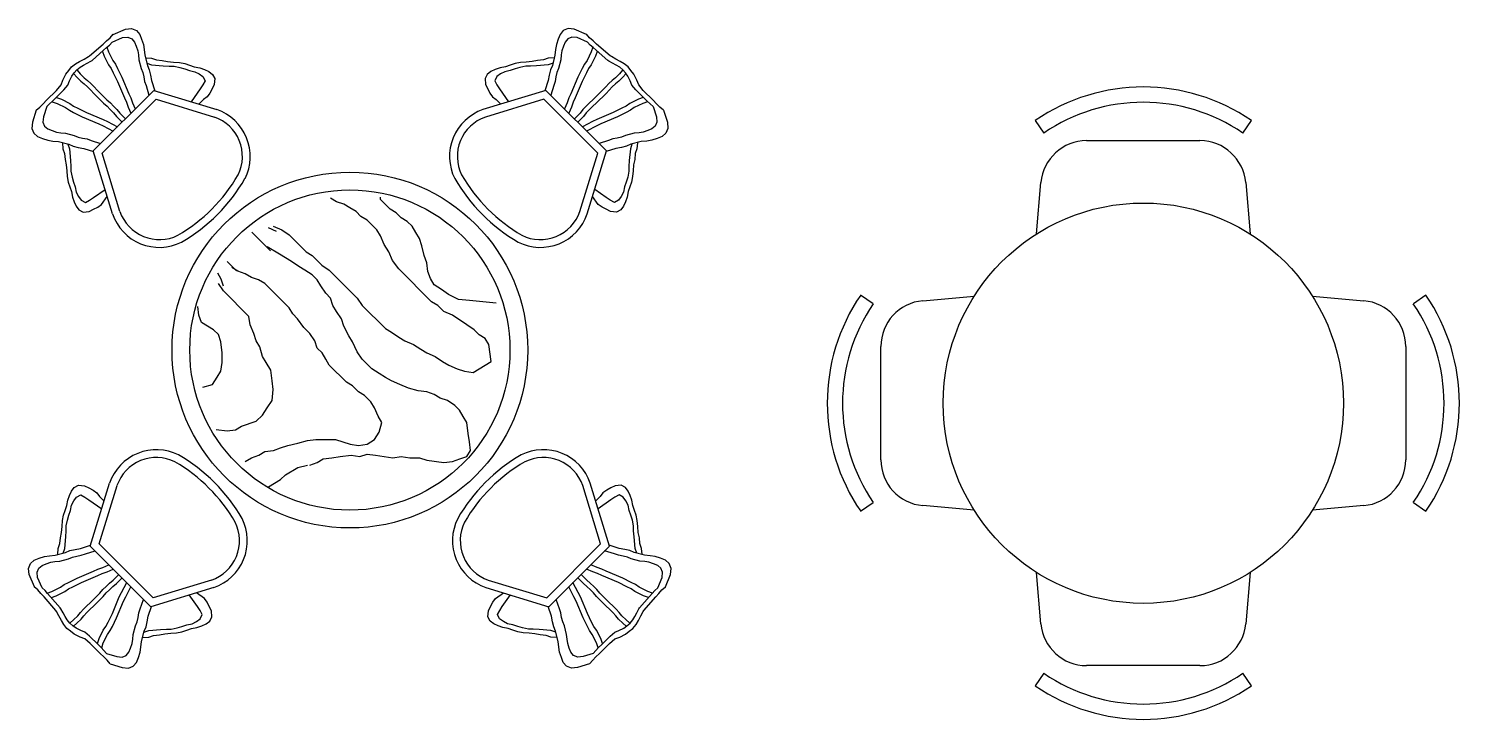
# Model space of a CAD drawing. Header units: millimetres. Extents: x 2478 to 18835, y -4183 to 1193.
# Drawn here: x 6092.7 to 6414.5, y 546.9 to 702.2 of the extents above; entities that cross this region are included whole.
import ezdxf

# ---------------------------------------------------------------- set-up
doc = ezdxf.new("R2010")
doc.units = ezdxf.units.MM

msp = doc.modelspace()

# ---------------------------------------------------------------- linework, layer by layer
at = {"color": 1}
for p, q in [((6111.75, 700.92), (6114.48, 702.1)), ((6114.48, 702.1), (6115.88, 702.21)), ((6115.88, 702.21), (6116.96, 701.78)), ((6116.96, 701.78), (6117.7, 700.92)), ((6212.97, 701.78), (6212.23, 700.92)), ((6214.04, 702.21), (6212.97, 701.78)), ((6215.44, 702.1), (6214.04, 702.21)), ((6218.18, 700.92), (6215.44, 702.1)), ((6106.42, 696.1), (6109.47, 698.75)), ((6109.47, 698.75), (6110.26, 699.45)), ((6110.23, 697.93), (6110.9, 698.52)), ((6110.26, 699.45), (6111.04, 700.15)), ((6110.9, 698.52), (6111.49, 699.19)), ((6111.04, 700.15), (6111.74, 700.93)), ((6111.49, 699.18), (6113.82, 700.18)), ((6113.82, 700.18), (6115.01, 700.27)), ((6115.01, 700.27), (6115.93, 699.91)), ((6115.93, 699.91), (6116.55, 699.18)), ((6116.55, 699.18), (6116.92, 698.24)), ((6117.7, 700.92), (6118.13, 699.81)), ((6118.13, 699.81), (6118.53, 698.62)), ((6118.53, 698.62), (6118.71, 697.51)), ((6211.4, 698.62), (6211.22, 697.51)), ((6211.8, 699.81), (6211.4, 698.62)), ((6212.23, 700.92), (6211.8, 699.81)), ((6213.38, 699.18), (6213.01, 698.24)), ((6214, 699.91), (6213.38, 699.18)), ((6214.92, 700.27), (6214, 699.91)), ((6216.11, 700.18), (6214.92, 700.27)), ((6218.43, 699.18), (6216.11, 700.18)), ((6218.88, 700.15), (6218.19, 700.93)), ((6219.03, 698.52), (6218.44, 699.19)), ((6219.67, 699.45), (6218.88, 700.15)), ((6219.7, 697.93), (6219.03, 698.52)), ((6220.45, 698.75), (6219.67, 699.45)), ((6223.51, 696.1), (6220.45, 698.75)), ((6104.18, 694.85), (6105.18, 695.38)), ((6105.18, 695.38), (6106.15, 695.92)), ((6106.15, 695.92), (6106.42, 696.1)), ((6106.74, 694.93), (6106.97, 695.08)), ((6106.97, 695.08), (6109.56, 697.33)), ((6109.34, 697.09), (6109.7, 696.01)), ((6109.56, 697.33), (6110.23, 697.93)), ((6109.7, 696.01), (6110.67, 694.08)), ((6110.31, 698.05), (6110.67, 696.97)), ((6110.67, 696.97), (6111.63, 695.04)), ((6116.92, 698.24), (6117.26, 697.22)), ((6117.26, 697.22), (6117.41, 696.28)), ((6117.41, 696.28), (6117.53, 695.18)), ((6117.53, 695.18), (6118.02, 693.23)), ((6118.71, 697.51), (6118.85, 696.22)), ((6118.85, 696.22), (6119.43, 693.92)), ((6119.03, 695.66), (6120.36, 695.54)), ((6120.36, 695.54), (6121.44, 695.18)), ((6121.44, 695.18), (6122.76, 695.06)), ((6208.49, 695.18), (6207.16, 695.06)), ((6209.57, 695.54), (6208.49, 695.18)), ((6210.89, 695.66), (6209.57, 695.54)), ((6211.08, 696.22), (6210.5, 693.92)), ((6211.22, 697.51), (6211.08, 696.22)), ((6212.4, 695.18), (6211.91, 693.23)), ((6212.52, 696.28), (6212.4, 695.18)), ((6212.67, 697.22), (6212.52, 696.28)), ((6213.01, 698.24), (6212.67, 697.22)), ((6219.26, 696.97), (6218.3, 695.04)), ((6219.62, 698.05), (6219.26, 696.97)), ((6220.23, 696.01), (6219.26, 694.08)), ((6220.37, 697.33), (6219.7, 697.93)), ((6220.59, 697.09), (6220.23, 696.01)), ((6222.96, 695.08), (6220.37, 697.33)), ((6223.19, 694.93), (6222.96, 695.08)), ((6223.78, 695.92), (6223.51, 696.1)), ((6224.75, 695.38), (6223.78, 695.92)), ((6225.75, 694.85), (6224.75, 695.38)), ((6100.44, 690.64), (6101.09, 691.94)), ((6101.09, 691.94), (6101.74, 692.8)), ((6101.74, 692.8), (6102.39, 693.61)), ((6102.39, 693.61), (6103.24, 694.31)), ((6102.44, 691.54), (6102.99, 692.27)), ((6102.9, 692.08), (6103.59, 691.33)), ((6102.99, 692.27), (6103.54, 692.96)), ((6103.24, 694.31), (6104.18, 694.85)), ((6103.54, 692.96), (6104.27, 693.56)), ((6103.65, 692.84), (6104.34, 692.08)), ((6104.27, 693.56), (6105.06, 694.02)), ((6104.34, 692.08), (6105.23, 691.13)), ((6105.06, 694.02), (6105.91, 694.47)), ((6105.91, 694.47), (6106.74, 694.93)), ((6110.67, 694.08), (6111.27, 693.24)), ((6111.27, 693.24), (6111.75, 692.28)), ((6111.63, 695.04), (6112.23, 694.2)), ((6111.75, 692.28), (6112.71, 690.35)), ((6112.23, 694.2), (6112.71, 693.24)), ((6112.71, 693.24), (6113.67, 691.31)), ((6118.02, 693.23), (6118.39, 692.37)), ((6118.39, 692.37), (6118.63, 691.39)), ((6119.27, 694.46), (6120.36, 694.1)), ((6119.43, 693.92), (6119.86, 692.91)), ((6119.86, 692.91), (6120.14, 691.76)), ((6120.36, 694.1), (6123, 693.86)), ((6122.76, 695.06), (6123.97, 694.82)), ((6123, 693.86), (6124.33, 693.74)), ((6123.97, 694.82), (6125.29, 694.7)), ((6124.33, 693.74), (6125.42, 693.78)), ((6125.29, 694.7), (6126.62, 694.58)), ((6125.42, 693.78), (6126.74, 693.5)), ((6126.62, 694.58), (6127.82, 694.34)), ((6126.74, 693.5), (6127.82, 693.14)), ((6127.82, 694.34), (6128.9, 693.98)), ((6127.82, 693.14), (6128.9, 692.77)), ((6128.9, 693.98), (6129.98, 693.62)), ((6128.9, 692.77), (6130.11, 692.53)), ((6129.98, 693.62), (6131.19, 693.38)), ((6130.11, 692.53), (6131.07, 692.05)), ((6131.07, 692.05), (6131.91, 691.45)), ((6131.19, 693.38), (6132.27, 693.02)), ((6132.27, 693.02), (6133.23, 692.54)), ((6133.23, 692.54), (6134.08, 691.93)), ((6134.08, 691.93), (6134.56, 690.97)), ((6195.85, 691.93), (6195.37, 690.97)), ((6196.69, 692.54), (6195.85, 691.93)), ((6197.66, 693.02), (6196.69, 692.54)), ((6198.74, 693.38), (6197.66, 693.02)), ((6198.86, 692.05), (6198.02, 691.45)), ((6199.94, 693.62), (6198.74, 693.38)), ((6199.82, 692.53), (6198.86, 692.05)), ((6201.03, 692.77), (6199.82, 692.53)), ((6201.03, 693.98), (6199.94, 693.62)), ((6202.11, 694.34), (6201.03, 693.98)), ((6202.11, 693.14), (6201.03, 692.77)), ((6203.31, 694.58), (6202.11, 694.34)), ((6203.19, 693.5), (6202.11, 693.14)), ((6204.51, 693.78), (6203.19, 693.5)), ((6204.64, 694.7), (6203.31, 694.58)), ((6205.6, 693.74), (6204.51, 693.78)), ((6205.96, 694.82), (6204.64, 694.7)), ((6206.92, 693.86), (6205.6, 693.74)), ((6207.16, 695.06), (6205.96, 694.82)), ((6209.57, 694.1), (6206.92, 693.86)), ((6210.65, 694.46), (6209.57, 694.1)), ((6210.07, 692.91), (6209.78, 691.76)), ((6210.5, 693.92), (6210.07, 692.91)), ((6211.54, 692.37), (6211.3, 691.39)), ((6211.91, 693.23), (6211.54, 692.37)), ((6217.22, 693.24), (6216.26, 691.31)), ((6217.7, 694.2), (6217.22, 693.24)), ((6218.18, 692.28), (6217.22, 690.35)), ((6218.3, 695.04), (6217.7, 694.2)), ((6218.66, 693.24), (6218.18, 692.28)), ((6219.26, 694.08), (6218.66, 693.24)), ((6224.01, 694.47), (6223.19, 694.93)), ((6224.87, 694.02), (6224.01, 694.47)), ((6225.59, 692.08), (6224.7, 691.13)), ((6225.66, 693.56), (6224.87, 694.02)), ((6226.28, 692.84), (6225.59, 692.08)), ((6226.39, 692.96), (6225.66, 693.56)), ((6226.68, 694.31), (6225.75, 694.85)), ((6227.03, 692.08), (6226.34, 691.33)), ((6226.94, 692.27), (6226.39, 692.96)), ((6227.54, 693.61), (6226.68, 694.31)), ((6227.49, 691.54), (6226.94, 692.27)), ((6228.19, 692.8), (6227.54, 693.61)), ((6228.84, 691.94), (6228.19, 692.8)), ((6229.48, 690.64), (6228.84, 691.94)), ((6098.97, 688.33), (6100.01, 689.57)), ((6100.01, 689.57), (6100.44, 690.64)), ((6100.63, 688.48), (6101.52, 689.53)), ((6101.52, 689.53), (6101.89, 690.44)), ((6101.89, 690.44), (6102.44, 691.54)), ((6103.59, 691.33), (6104.47, 690.38)), ((6104.47, 690.38), (6105.19, 689.79)), ((6105.19, 689.79), (6105.95, 689.1)), ((6105.23, 691.13), (6105.95, 690.54)), ((6105.95, 690.54), (6106.7, 689.85)), ((6105.95, 689.1), (6106.67, 688.37)), ((6106.7, 689.85), (6107.43, 689.13)), ((6107.43, 689.13), (6108.12, 688.37)), ((6112.71, 690.35), (6114.27, 686.62)), ((6113.67, 691.31), (6115.24, 687.58)), ((6118.63, 691.39), (6118.81, 690.35)), ((6118.81, 690.35), (6119.12, 689.44)), ((6119.12, 689.44), (6119.78, 687.24)), ((6120.14, 691.76), (6120.36, 690.54)), ((6120.36, 690.54), (6121.12, 688.26)), ((6131.31, 688.68), (6129.25, 685.77)), ((6131.9, 689.54), (6131.31, 688.68)), ((6132.39, 690.49), (6131.9, 689.54)), ((6131.91, 691.45), (6132.39, 690.49)), ((6133.96, 688.68), (6133.47, 687.72)), ((6134.44, 689.65), (6133.96, 688.68)), ((6134.56, 690.97), (6134.44, 689.65)), ((6195.37, 690.97), (6195.49, 689.65)), ((6195.49, 689.65), (6195.97, 688.68)), ((6195.97, 688.68), (6196.45, 687.72)), ((6198.02, 691.45), (6197.54, 690.49)), ((6197.54, 690.49), (6198.03, 689.54)), ((6198.03, 689.54), (6198.62, 688.68)), ((6198.62, 688.68), (6200.67, 685.77)), ((6209.57, 690.54), (6208.81, 688.26)), ((6209.78, 691.76), (6209.57, 690.54)), ((6210.81, 689.44), (6210.15, 687.24)), ((6211.11, 690.35), (6210.81, 689.44)), ((6211.3, 691.39), (6211.11, 690.35)), ((6216.26, 691.31), (6214.69, 687.58)), ((6217.22, 690.35), (6215.65, 686.62)), ((6222.5, 689.13), (6221.81, 688.37)), ((6223.22, 689.85), (6222.5, 689.13)), ((6223.98, 690.54), (6223.22, 689.85)), ((6223.98, 689.1), (6223.26, 688.37)), ((6224.7, 691.13), (6223.98, 690.54)), ((6224.73, 689.79), (6223.98, 689.1)), ((6225.46, 690.38), (6224.73, 689.79)), ((6226.34, 691.33), (6225.46, 690.38)), ((6228.04, 690.44), (6227.49, 691.54)), ((6228.41, 689.53), (6228.04, 690.44)), ((6229.3, 688.48), (6228.41, 689.53)), ((6229.92, 689.57), (6229.48, 690.64)), ((6230.96, 688.33), (6229.92, 689.57)), ((6096, 685.28), (6096.74, 686.11)), ((6096.74, 686.11), (6098.97, 688.33)), ((6097.44, 685.29), (6098.11, 685.88)), ((6098.03, 685.77), (6099.11, 685.41)), ((6098.11, 685.88), (6098.74, 686.59)), ((6098.74, 686.59), (6100.63, 688.48)), ((6098.99, 686.74), (6100.07, 686.38)), ((6100.07, 686.38), (6102, 685.41)), ((6106.67, 688.37), (6107.36, 687.62)), ((6107.24, 674.71), (6120.87, 688.33)), ((6107.36, 687.62), (6109.56, 685.42)), ((6108.12, 688.37), (6110.31, 686.18)), ((6109.23, 674.22), (6121.36, 686.35)), ((6110.31, 686.18), (6111.1, 685.52)), ((6111.1, 685.52), (6111.82, 684.8)), ((6114.27, 686.62), (6114.75, 685.66)), ((6114.75, 685.66), (6115.12, 684.57)), ((6115.24, 687.58), (6115.72, 686.62)), ((6115.72, 686.62), (6116.08, 685.54)), ((6116.08, 685.54), (6116.68, 684.14)), ((6120.87, 688.33), (6135.04, 683.99)), ((6121.36, 686.35), (6134.5, 682.33)), ((6132.03, 686.28), (6130.99, 685.23)), ((6132.87, 686.88), (6132.03, 686.28)), ((6133.47, 687.72), (6132.87, 686.88)), ((6209.06, 688.33), (6194.89, 683.99)), ((6208.56, 686.35), (6195.43, 682.33)), ((6196.45, 687.72), (6197.06, 686.88)), ((6197.06, 686.88), (6197.9, 686.28)), ((6197.9, 686.28), (6198.94, 685.23)), ((6220.7, 674.22), (6208.56, 686.35)), ((6222.68, 674.71), (6209.06, 688.33)), ((6213.85, 685.54), (6213.25, 684.14)), ((6214.21, 686.62), (6213.85, 685.54)), ((6214.69, 687.58), (6214.21, 686.62)), ((6215.17, 685.66), (6214.81, 684.57)), ((6215.65, 686.62), (6215.17, 685.66)), ((6218.83, 685.52), (6218.1, 684.8)), ((6219.61, 686.18), (6218.83, 685.52)), ((6221.81, 688.37), (6219.61, 686.18)), ((6222.57, 687.62), (6220.37, 685.42)), ((6223.26, 688.37), (6222.57, 687.62)), ((6229.86, 686.38), (6227.93, 685.41)), ((6231.19, 686.59), (6229.3, 688.48)), ((6230.94, 686.74), (6229.86, 686.38)), ((6231.9, 685.77), (6230.82, 685.41)), ((6233.19, 686.11), (6230.96, 688.33)), ((6231.82, 685.88), (6231.19, 686.59)), ((6232.49, 685.29), (6231.82, 685.88)), ((6233.93, 685.28), (6233.19, 686.11)), ((6094.43, 683.88), (6093.55, 681.17)), ((6094.43, 683.88), (6095.22, 684.58)), ((6095.22, 684.58), (6096, 685.28)), ((6096.03, 682.39), (6095.94, 681.2)), ((6096.78, 684.7), (6096.03, 682.39)), ((6096.78, 684.7), (6097.44, 685.29)), ((6099.11, 685.41), (6101.03, 684.45)), ((6101.03, 684.45), (6101.88, 683.85)), ((6101.88, 683.85), (6102.84, 683.37)), ((6102, 685.41), (6102.84, 684.81)), ((6102.84, 684.81), (6103.8, 684.33)), ((6102.84, 683.37), (6104.77, 682.41)), ((6103.8, 684.33), (6105.73, 683.37)), ((6104.77, 682.41), (6108.5, 680.84)), ((6105.73, 683.37), (6109.46, 681.81)), ((6109.56, 685.42), (6110.35, 684.76)), ((6110.35, 684.76), (6111.07, 684.04)), ((6111.07, 684.04), (6111.79, 683.25)), ((6111.79, 683.25), (6112.45, 682.47)), ((6111.82, 684.8), (6112.55, 684.01)), ((6112.45, 682.47), (6113.73, 681.19)), ((6112.55, 684.01), (6113.2, 683.22)), ((6113.2, 683.22), (6114.48, 681.94)), ((6115.12, 684.57), (6115.71, 683.18)), ((6214.81, 684.57), (6214.21, 683.18)), ((6216.73, 683.22), (6215.45, 681.94)), ((6217.48, 682.47), (6216.2, 681.19)), ((6217.38, 684.01), (6216.73, 683.22)), ((6218.1, 684.8), (6217.38, 684.01)), ((6218.14, 683.25), (6217.48, 682.47)), ((6218.86, 684.04), (6218.14, 683.25)), ((6219.58, 684.76), (6218.86, 684.04)), ((6220.37, 685.42), (6219.58, 684.76)), ((6224.2, 683.37), (6220.47, 681.81)), ((6225.16, 682.41), (6221.43, 680.84)), ((6226.13, 684.33), (6224.2, 683.37)), ((6227.09, 683.37), (6225.16, 682.41)), ((6227.09, 684.81), (6226.13, 684.33)), ((6227.93, 685.41), (6227.09, 684.81)), ((6228.05, 683.85), (6227.09, 683.37)), ((6228.89, 684.45), (6228.05, 683.85)), ((6230.82, 685.41), (6228.89, 684.45)), ((6233.15, 684.7), (6232.49, 685.29)), ((6233.15, 684.7), (6233.9, 682.39)), ((6233.9, 682.39), (6233.99, 681.2)), ((6234.71, 684.58), (6233.93, 685.28)), ((6235.5, 683.88), (6234.71, 684.58)), ((6235.5, 683.88), (6236.38, 681.17)), ((6093.55, 681.17), (6093.44, 679.77)), ((6093.44, 679.77), (6093.87, 678.69)), ((6095.94, 681.2), (6096.3, 680.28)), ((6096.3, 680.28), (6097.03, 679.66)), ((6097.03, 679.66), (6097.97, 679.29)), ((6097.97, 679.29), (6098.99, 678.95)), ((6108.5, 680.84), (6109.46, 680.36)), ((6109.46, 681.81), (6110.42, 681.32)), ((6109.46, 680.36), (6111.72, 679.19)), ((6110.42, 681.32), (6112.67, 680.13)), ((6219.51, 681.32), (6217.26, 680.13)), ((6220.47, 680.36), (6218.21, 679.19)), ((6220.47, 681.81), (6219.51, 681.32)), ((6221.43, 680.84), (6220.47, 680.36)), ((6231.95, 679.29), (6230.94, 678.95)), ((6232.9, 679.66), (6231.95, 679.29)), ((6233.63, 680.28), (6232.9, 679.66)), ((6233.99, 681.2), (6233.63, 680.28)), ((6236.48, 679.77), (6236.05, 678.69)), ((6236.38, 681.17), (6236.48, 679.77)), ((6319.12, 681.57), (6321.06, 678.74)), ((6365.77, 678.74), (6367.72, 681.57)), ((6093.87, 678.69), (6094.73, 677.95)), ((6094.73, 677.95), (6095.84, 677.52)), ((6095.84, 677.52), (6097.03, 677.12)), ((6097.03, 677.12), (6098.14, 676.94)), ((6098.14, 676.94), (6099.43, 676.8)), ((6098.99, 678.95), (6099.93, 678.8)), ((6099.43, 676.8), (6101.74, 676.23)), ((6099.93, 678.8), (6101.03, 678.68)), ((6100.31, 676.51), (6100.43, 675.18)), ((6101.03, 678.68), (6102.98, 678.19)), ((6101.51, 676.27), (6101.88, 675.18)), ((6101.74, 676.23), (6102.74, 675.8)), ((6102.74, 675.8), (6103.89, 675.51)), ((6102.98, 678.19), (6103.84, 677.82)), ((6103.84, 677.82), (6104.82, 677.58)), ((6104.82, 677.58), (6105.86, 677.4)), ((6105.86, 677.4), (6106.77, 677.09)), ((6106.77, 677.09), (6108.9, 676.36)), ((6223.16, 677.09), (6221.03, 676.36)), ((6224.07, 677.4), (6223.16, 677.09)), ((6225.11, 677.58), (6224.07, 677.4)), ((6226.09, 677.82), (6225.11, 677.58)), ((6227.19, 675.8), (6226.04, 675.51)), ((6226.94, 678.19), (6226.09, 677.82)), ((6228.9, 678.68), (6226.94, 678.19)), ((6228.19, 676.23), (6227.19, 675.8)), ((6228.41, 676.27), (6228.05, 675.18)), ((6230.49, 676.8), (6228.19, 676.23)), ((6230, 678.8), (6228.9, 678.68)), ((6229.62, 676.51), (6229.5, 675.18)), ((6230.94, 678.95), (6230, 678.8)), ((6231.79, 676.94), (6230.49, 676.8)), ((6232.9, 677.12), (6231.79, 676.94)), ((6234.09, 677.52), (6232.9, 677.12)), ((6235.2, 677.95), (6234.09, 677.52)), ((6236.05, 678.69), (6235.2, 677.95)), ((6330.67, 677.02), (6356.16, 677.02)), ((6100.43, 675.18), (6100.79, 674.1)), ((6100.79, 674.1), (6100.91, 672.78)), ((6100.91, 672.78), (6101.15, 671.57)), ((6101.88, 675.18), (6102.12, 672.54)), ((6103.89, 675.51), (6105.11, 675.29)), ((6105.11, 675.29), (6107.29, 674.57)), ((6111.59, 660.54), (6107.24, 674.71)), ((6113.25, 661.08), (6109.23, 674.22)), ((6216.68, 661.08), (6220.7, 674.22)), ((6218.34, 660.54), (6222.68, 674.71)), ((6224.81, 675.29), (6222.64, 674.57)), ((6226.04, 675.51), (6224.81, 675.29)), ((6228.05, 675.18), (6227.81, 672.54)), ((6229.02, 672.78), (6228.78, 671.57)), ((6229.14, 674.1), (6229.02, 672.78)), ((6229.5, 675.18), (6229.14, 674.1)), ((6101.15, 671.57), (6101.27, 670.25)), ((6101.27, 670.25), (6101.39, 668.93)), ((6102.12, 672.54), (6102.24, 671.21)), ((6102.24, 671.21), (6102.19, 670.13)), ((6102.19, 670.13), (6102.48, 668.81)), ((6227.74, 670.13), (6227.45, 668.81)), ((6227.81, 672.54), (6227.69, 671.21)), ((6227.69, 671.21), (6227.74, 670.13)), ((6228.66, 670.25), (6228.54, 668.93)), ((6228.78, 671.57), (6228.66, 670.25)), ((6101.39, 668.93), (6101.63, 667.72)), ((6101.63, 667.72), (6101.99, 666.64)), ((6101.99, 666.64), (6102.35, 665.56)), ((6102.48, 668.81), (6102.84, 667.72)), ((6102.84, 667.72), (6103.2, 666.64)), ((6103.2, 666.64), (6103.44, 665.44)), ((6226.73, 666.64), (6226.49, 665.44)), ((6227.09, 667.72), (6226.73, 666.64)), ((6227.45, 668.81), (6227.09, 667.72)), ((6227.94, 666.64), (6227.57, 665.56)), ((6228.3, 667.72), (6227.94, 666.64)), ((6228.54, 668.93), (6228.3, 667.72)), ((6319.38, 656.05), (6320.39, 667.59)), ((6366.44, 667.59), (6367.45, 656.05)), ((6102.35, 665.56), (6102.59, 664.35)), ((6102.59, 664.35), (6102.96, 663.27)), ((6102.96, 663.27), (6103.44, 662.31)), ((6103.44, 665.44), (6103.92, 664.47)), ((6103.92, 664.47), (6104.52, 663.63)), ((6104.52, 663.63), (6105.48, 663.15)), ((6105.48, 663.15), (6106.43, 663.65)), ((6106.43, 663.65), (6107.29, 664.23)), ((6107.29, 664.23), (6109.89, 666.07)), ((6109.09, 662.67), (6110.38, 664.47)), ((6161.98, 663.26), (6160.61, 664.08)), ((6163.62, 662.71), (6161.98, 663.26)), ((6171.84, 663.81), (6171.84, 664.35)), ((6174.03, 661.61), (6171.84, 663.81)), ((6220.84, 662.67), (6219.55, 664.47)), ((6222.64, 664.23), (6220.04, 666.07)), ((6223.5, 663.65), (6222.64, 664.23)), ((6224.45, 663.15), (6223.5, 663.65)), ((6225.41, 663.63), (6224.45, 663.15)), ((6226.01, 664.47), (6225.41, 663.63)), ((6226.49, 665.44), (6226.01, 664.47)), ((6226.97, 663.27), (6226.49, 662.31)), ((6227.33, 664.35), (6226.97, 663.27)), ((6227.57, 665.56), (6227.33, 664.35)), ((6103.44, 662.31), (6104.04, 661.47)), ((6104.04, 661.47), (6105, 660.98)), ((6105, 660.98), (6106.32, 661.1)), ((6106.32, 661.1), (6107.29, 661.59)), ((6107.29, 661.59), (6108.25, 662.07)), ((6108.25, 662.07), (6109.09, 662.67)), ((6164.99, 661.89), (6163.62, 662.71)), ((6166.36, 661.07), (6164.99, 661.89)), ((6167.46, 659.97), (6166.36, 661.07)), ((6168.83, 659.15), (6167.46, 659.97)), ((6175.4, 660.79), (6174.03, 661.61)), ((6176.5, 659.7), (6175.4, 660.79)), ((6177.86, 658.87), (6176.5, 659.7)), ((6221.68, 662.07), (6220.84, 662.67)), ((6222.64, 661.59), (6221.68, 662.07)), ((6223.6, 661.1), (6222.64, 661.59)), ((6224.93, 660.98), (6223.6, 661.1)), ((6225.89, 661.47), (6224.93, 660.98)), ((6226.49, 662.31), (6225.89, 661.47)), ((6146.57, 657.48), (6148.41, 656.69)), ((6147.73, 657.79), (6149.65, 656.96)), ((6149.65, 656.96), (6151.3, 655.87)), ((6171.02, 656.96), (6168.83, 659.15)), ((6171.84, 655.59), (6171.02, 656.96)), ((6178.96, 657.78), (6177.86, 658.87)), ((6179.78, 656.41), (6178.96, 657.78)), ((6147.1, 652.22), (6142.88, 656.43)), ((6151.3, 655.87), (6155.13, 652.03)), ((6172.66, 653.67), (6171.84, 655.59)), ((6173.76, 652.03), (6172.66, 653.67)), ((6180.61, 655.04), (6179.78, 656.41)), ((6181.15, 653.39), (6180.61, 655.04)), ((6181.7, 651.2), (6181.15, 653.39)), ((6149.11, 651.49), (6146.37, 653.13)), ((6150.48, 650.66), (6149.11, 651.49)), ((6151.85, 649.84), (6150.48, 650.66)), ((6155.13, 652.03), (6156.5, 651.21)), ((6156.5, 651.21), (6158.69, 649.02)), ((6174.58, 650.11), (6173.76, 652.03)), ((6175.95, 648.19), (6174.58, 650.11)), ((6182.25, 649.56), (6181.7, 651.2)), ((6136.05, 645.91), (6135.26, 647.22)), ((6139.47, 647.75), (6137.36, 649.85)), ((6139.79, 647.65), (6138.42, 648.48)), ((6141.44, 647.1), (6139.79, 647.65)), ((6142.81, 646.28), (6141.44, 647.1)), ((6153.49, 648.75), (6151.85, 649.84)), ((6154.86, 647.92), (6153.49, 648.75)), ((6156.5, 646.83), (6154.86, 647.92)), ((6157.6, 645.73), (6156.5, 646.83)), ((6158.69, 649.02), (6160.34, 647.92)), ((6160.34, 647.92), (6166.64, 641.62)), ((6183.35, 640.79), (6175.95, 648.19)), ((6182.52, 647.64), (6182.25, 649.56)), ((6183.07, 646), (6182.52, 647.64)), ((6136.51, 643.27), (6135.41, 644.92)), ((6136.57, 644.33), (6136.05, 645.91)), ((6144.45, 645.73), (6142.81, 646.28)), ((6145.82, 644.91), (6144.45, 645.73)), ((6151.3, 639.43), (6145.82, 644.91)), ((6158.42, 644.36), (6157.6, 645.73)), ((6159.52, 642.72), (6158.42, 644.36)), ((6183.89, 644.63), (6183.07, 646)), ((6185.54, 643.53), (6183.89, 644.63)), ((6142.26, 637.52), (6136.51, 643.27)), ((6160.61, 641.62), (6159.52, 642.72)), ((6161.16, 639.98), (6160.61, 641.62)), ((6166.64, 641.62), (6167.74, 639.98)), ((6184.72, 639.97), (6183.35, 640.79)), ((6187.18, 642.44), (6185.54, 643.53)), ((6189.37, 641.34), (6187.18, 642.44)), ((6191.84, 641.07), (6189.37, 641.34)), ((6194.85, 640.79), (6191.84, 641.07)), ((6197.87, 640.52), (6194.85, 640.79)), ((6282.68, 640.36), (6279.84, 642.3)), ((6293.83, 641.03), (6305.37, 642.03)), ((6381.46, 642.03), (6393, 641.03)), ((6406.99, 642.3), (6404.15, 640.36)), ((6131.03, 637.79), (6130.76, 639.71)), ((6131.58, 636.15), (6131.03, 637.79)), ((6142.54, 635.6), (6142.26, 637.52)), ((6152.12, 638.06), (6151.3, 639.43)), ((6153.22, 636.97), (6152.12, 638.06)), ((6161.98, 638.61), (6161.16, 639.98)), ((6163.08, 636.96), (6161.98, 638.61)), ((6167.74, 639.98), (6172.94, 634.77)), ((6186.09, 638.6), (6184.72, 639.97)), ((6188.01, 637.78), (6186.09, 638.6)), ((6191.29, 635.59), (6188.01, 637.78)), ((6132.95, 635.33), (6131.58, 636.15)), ((6134.32, 634.51), (6132.95, 635.33)), ((6135.42, 633.41), (6134.32, 634.51)), ((6143.36, 633.68), (6142.54, 635.6)), ((6154.59, 635.05), (6153.22, 636.97)), ((6155.96, 633.68), (6154.59, 635.05)), ((6163.63, 635.32), (6163.08, 636.96)), ((6164.72, 633.13), (6163.63, 635.32)), ((6172.94, 634.77), (6174.31, 633.95)), ((6174.31, 633.95), (6175.95, 632.85)), ((6192.94, 634.49), (6191.29, 635.59)), ((6194.03, 633.4), (6192.94, 634.49)), ((6135.96, 631.77), (6135.42, 633.41)), ((6136.24, 629.3), (6135.96, 631.77)), ((6143.91, 632.04), (6143.36, 633.68)), ((6144.73, 630.67), (6143.91, 632.04)), ((6157.05, 632.04), (6155.96, 633.68)), ((6157.6, 630.39), (6157.05, 632.04)), ((6165.55, 631.76), (6164.72, 633.13)), ((6166.64, 629.57), (6165.55, 631.76)), ((6175.95, 632.85), (6177.32, 632.03)), ((6177.32, 632.03), (6179.24, 631.21)), ((6179.24, 631.21), (6180.89, 630.11)), ((6195.4, 632.57), (6194.03, 633.4)), ((6196.22, 631.2), (6195.4, 632.57)), ((6196.77, 627.37), (6196.22, 631.2)), ((6284.4, 605.26), (6284.4, 630.75)), ((6402.43, 630.75), (6402.43, 605.26)), ((6136.24, 627.11), (6136.24, 629.3)), ((6145.28, 628.48), (6144.73, 630.67)), ((6146.1, 627.11), (6145.28, 628.48)), ((6158.7, 629.3), (6157.6, 630.39)), ((6159.52, 627.93), (6158.7, 629.3)), ((6160.34, 626.56), (6159.52, 627.93)), ((6167.74, 627.92), (6166.64, 629.57)), ((6169.93, 625.73), (6167.74, 627.92)), ((6180.89, 630.11), (6182.26, 629.29)), ((6182.26, 629.29), (6184.17, 628.47)), ((6184.17, 628.47), (6185.82, 627.37)), ((6135.14, 623.82), (6135.97, 625.19)), ((6135.97, 625.19), (6136.24, 627.11)), ((6147.2, 625.46), (6146.1, 627.11)), ((6147.47, 623), (6147.2, 625.46)), ((6164.18, 622.72), (6160.34, 626.56)), ((6171.57, 624.64), (6169.93, 625.73)), ((6172.94, 623.81), (6171.57, 624.64)), ((6185.82, 627.37), (6187.19, 626.55)), ((6187.19, 626.55), (6189.1, 625.73)), ((6189.1, 625.73), (6190.75, 625.18)), ((6190.75, 625.18), (6192.66, 624.91)), ((6192.66, 624.91), (6195.4, 626.55)), ((6195.4, 626.55), (6196.77, 627.37)), ((6131.86, 621.63), (6134.05, 622.18)), ((6134.05, 622.18), (6135.14, 623.82)), ((6147.74, 621.08), (6147.47, 623)), ((6147.47, 618.62), (6147.74, 621.08)), ((6165.55, 621.9), (6164.18, 622.72)), ((6166.92, 620.53), (6165.55, 621.9)), ((6174.31, 622.99), (6172.94, 623.81)), ((6176.23, 622.17), (6174.31, 622.99)), ((6178.15, 621.35), (6176.23, 622.17)), ((6180.34, 620.8), (6178.15, 621.35)), ((6146.38, 616.97), (6147.47, 618.62)), ((6168.29, 619.71), (6166.92, 620.53)), ((6169.66, 618.34), (6168.29, 619.71)), ((6170.48, 616.97), (6169.66, 618.34)), ((6182.26, 620.53), (6180.34, 620.8)), ((6183.9, 619.98), (6182.26, 620.53)), ((6185.27, 619.15), (6183.9, 619.98)), ((6186.91, 618.61), (6185.27, 619.15)), ((6188.56, 617.51), (6186.91, 618.61)), ((6143.91, 613.96), (6145.28, 615.33)), ((6145.28, 615.33), (6146.38, 616.97)), ((6171.3, 615.05), (6170.48, 616.97)), ((6172.12, 613.68), (6171.3, 615.05)), ((6189.65, 616.41), (6188.56, 617.51)), ((6190.48, 615.04), (6189.65, 616.41)), ((6191.3, 613.68), (6190.48, 615.04)), ((6134.87, 612.05), (6137.34, 611.77)), ((6137.34, 611.77), (6139.26, 612.04)), ((6139.26, 612.04), (6140.62, 612.87)), ((6140.62, 612.87), (6143.91, 613.96)), ((6170.48, 609.85), (6171.58, 611.49)), ((6171.58, 611.49), (6172.12, 613.68)), ((6191.57, 611.21), (6191.3, 613.68)), ((6149.39, 607.93), (6151.03, 608.48)), ((6151.03, 608.48), (6153.23, 609.03)), ((6153.23, 609.03), (6155.42, 609.58)), ((6155.42, 609.58), (6157.33, 609.85)), ((6157.33, 609.85), (6159.53, 609.85)), ((6159.53, 609.85), (6161.72, 609.85)), ((6161.72, 609.85), (6163.36, 609.3)), ((6163.36, 609.3), (6165, 608.75)), ((6165, 608.75), (6166.92, 608.48)), ((6166.92, 608.48), (6168.84, 608.75)), ((6168.84, 608.75), (6170.48, 609.85)), ((6191.85, 609.29), (6191.57, 611.21)), ((6192.12, 607.37), (6191.85, 609.29)), ((6141.45, 604.92), (6142.82, 605.74)), ((6142.82, 605.74), (6144.46, 606.29)), ((6144.46, 606.29), (6145.83, 607.11)), ((6145.83, 607.11), (6147.75, 607.39)), ((6147.75, 607.39), (6149.39, 607.93)), ((6157.61, 604.64), (6158.98, 605.47)), ((6158.98, 605.47), (6160.9, 605.74)), ((6160.9, 605.74), (6162.81, 606.01)), ((6162.81, 606.01), (6165.28, 606.29)), ((6165.28, 606.29), (6167.2, 606.01)), ((6167.2, 606.01), (6168.84, 606.56)), ((6168.84, 606.56), (6170.76, 606.28)), ((6170.76, 606.28), (6172.67, 606.01)), ((6172.67, 606.01), (6174.59, 605.74)), ((6174.59, 605.74), (6176.51, 606.01)), ((6176.51, 606.01), (6178.43, 605.73)), ((6178.43, 605.73), (6180.62, 605.73)), ((6180.62, 605.73), (6182.26, 605.19)), ((6182.26, 605.19), (6186.1, 604.64)), ((6188.01, 604.91), (6189.66, 605.46)), ((6189.66, 605.46), (6191.3, 606.01)), ((6191.3, 606.01), (6192.12, 607.37)), ((6149.39, 600.81), (6150.49, 601.91)), ((6150.49, 601.91), (6153.23, 603.55)), ((6153.23, 603.55), (6155.42, 604.1)), ((6155.97, 604.1), (6157.61, 604.64)), ((6186.1, 604.64), (6188.01, 604.91)), ((6102.38, 598.22), (6102.98, 599.07)), ((6102.98, 599.07), (6103.95, 599.55)), ((6103.95, 599.55), (6105.27, 599.43)), ((6105.27, 599.43), (6106.23, 598.94)), ((6106.23, 598.94), (6107.2, 598.46)), ((6106.58, 585.86), (6110.93, 600.03)), ((6108.57, 586.35), (6112.59, 599.49)), ((6146.65, 599.17), (6149.39, 600.81)), ((6221.36, 586.35), (6217.34, 599.49)), ((6223.34, 585.86), (6219, 600.03)), ((6223.69, 598.94), (6222.73, 598.46)), ((6224.66, 599.43), (6223.69, 598.94)), ((6225.98, 599.55), (6224.66, 599.43)), ((6226.94, 599.07), (6225.98, 599.55)), ((6227.55, 598.22), (6226.94, 599.07)), ((6101.3, 594.97), (6101.54, 596.18)), ((6101.54, 596.18), (6101.9, 597.26)), ((6101.9, 597.26), (6102.38, 598.22)), ((6102.38, 595.09), (6102.86, 596.06)), ((6102.86, 596.06), (6103.47, 596.9)), ((6103.47, 596.9), (6104.43, 597.38)), ((6104.43, 597.38), (6105.38, 596.89)), ((6105.38, 596.89), (6106.23, 596.3)), ((6106.23, 596.3), (6109.15, 594.24)), ((6107.2, 598.46), (6108.04, 597.86)), ((6108.04, 597.86), (6108.64, 597.02)), ((6108.64, 597.02), (6109.68, 595.98)), ((6221.29, 597.02), (6220.24, 595.98)), ((6223.69, 596.3), (6220.78, 594.24)), ((6221.89, 597.86), (6221.29, 597.02)), ((6222.73, 598.46), (6221.89, 597.86)), ((6224.55, 596.89), (6223.69, 596.3)), ((6225.5, 597.38), (6224.55, 596.89)), ((6226.46, 596.9), (6225.5, 597.38)), ((6227.06, 596.06), (6226.46, 596.9)), ((6227.54, 595.09), (6227.06, 596.06)), ((6228.03, 597.26), (6227.55, 598.22)), ((6228.39, 596.18), (6228.03, 597.26)), ((6228.63, 594.97), (6228.39, 596.18)), ((6279.84, 593.7), (6282.68, 595.65)), ((6404.15, 595.65), (6406.99, 593.7)), ((6100.34, 591.61), (6100.58, 592.81)), ((6100.58, 592.81), (6100.94, 593.89)), ((6100.94, 593.89), (6101.3, 594.97)), ((6101.42, 591.73), (6101.78, 592.81)), ((6101.78, 592.81), (6102.14, 593.89)), ((6102.14, 593.89), (6102.38, 595.09)), ((6227.79, 593.89), (6227.54, 595.09)), ((6228.15, 592.81), (6227.79, 593.89)), ((6228.51, 591.73), (6228.15, 592.81)), ((6228.99, 593.89), (6228.63, 594.97)), ((6229.35, 592.81), (6228.99, 593.89)), ((6229.59, 591.61), (6229.35, 592.81)), ((6305.37, 593.97), (6293.83, 594.98)), ((6393, 594.98), (6381.46, 593.97)), ((6099.86, 587.75), (6100.1, 588.96)), ((6100.1, 588.96), (6100.22, 590.28)), ((6100.22, 590.28), (6100.34, 591.61)), ((6101.06, 587.99), (6101.18, 589.32)), ((6101.14, 590.4), (6101.42, 591.73)), ((6101.18, 589.32), (6101.14, 590.4)), ((6228.79, 590.4), (6228.51, 591.73)), ((6228.75, 589.32), (6228.79, 590.4)), ((6228.87, 587.99), (6228.75, 589.32)), ((6229.71, 590.28), (6229.59, 591.61)), ((6229.83, 588.96), (6229.71, 590.28)), ((6230.07, 587.75), (6229.83, 588.96)), ((6099.38, 585.35), (6099.74, 586.43)), ((6099.74, 586.43), (6099.86, 587.75)), ((6100.82, 585.35), (6101.06, 587.99)), ((6104.38, 585.35), (6106.66, 586.11)), ((6120.21, 572.23), (6106.58, 585.86)), ((6120.7, 574.22), (6108.57, 586.35)), ((6209.23, 574.22), (6221.36, 586.35)), ((6209.72, 572.23), (6223.34, 585.86)), ((6225.55, 585.35), (6223.27, 586.11)), ((6229.11, 585.35), (6228.87, 587.99)), ((6230.19, 586.43), (6230.07, 587.75)), ((6230.55, 585.35), (6230.19, 586.43)), ((6093.14, 581.95), (6093.99, 582.69)), ((6093.99, 582.69), (6095.11, 583.12)), ((6095.11, 583.12), (6096.3, 583.52)), ((6096.3, 583.52), (6097.41, 583.7)), ((6097.41, 583.7), (6098.7, 583.84)), ((6098.64, 582.4), (6099.74, 582.52)), ((6098.7, 583.84), (6101, 584.42)), ((6099.26, 584.02), (6099.38, 585.35)), ((6099.74, 582.52), (6101.69, 583.01)), ((6100.46, 584.26), (6100.82, 585.35)), ((6101, 584.42), (6102.01, 584.85)), ((6101.69, 583.01), (6102.55, 583.38)), ((6102.01, 584.85), (6103.16, 585.13)), ((6102.55, 583.38), (6103.53, 583.62)), ((6103.16, 585.13), (6104.38, 585.35)), ((6103.53, 583.62), (6104.56, 583.8)), ((6104.56, 583.8), (6105.48, 584.11)), ((6105.48, 584.11), (6107.68, 584.77)), ((6224.45, 584.11), (6222.25, 584.77)), ((6225.36, 583.8), (6224.45, 584.11)), ((6226.4, 583.62), (6225.36, 583.8)), ((6226.77, 585.13), (6225.55, 585.35)), ((6227.38, 583.38), (6226.4, 583.62)), ((6227.92, 584.85), (6226.77, 585.13)), ((6228.24, 583.01), (6227.38, 583.38)), ((6228.93, 584.42), (6227.92, 584.85)), ((6230.19, 582.52), (6228.24, 583.01)), ((6231.23, 583.84), (6228.93, 584.42)), ((6229.47, 584.26), (6229.11, 585.35)), ((6231.29, 582.4), (6230.19, 582.52)), ((6230.67, 584.02), (6230.55, 585.35)), ((6232.52, 583.7), (6231.23, 583.84)), ((6233.63, 583.52), (6232.52, 583.7)), ((6234.82, 583.12), (6233.63, 583.52)), ((6235.93, 582.69), (6234.82, 583.12)), ((6236.79, 581.95), (6235.93, 582.69)), ((6092.71, 580.87), (6093.14, 581.95)), ((6092.82, 579.47), (6092.71, 580.87)), ((6094, 576.74), (6092.82, 579.47)), ((6094.64, 580), (6095.01, 580.92)), ((6094.74, 578.81), (6094.64, 580)), ((6095.01, 580.92), (6095.74, 581.54)), ((6095.74, 581.54), (6096.68, 581.91)), ((6096.68, 581.91), (6097.69, 582.25)), ((6097.69, 582.25), (6098.64, 582.4)), ((6103.6, 578.66), (6107.33, 580.23)), ((6104.57, 577.7), (6108.3, 579.26)), ((6107.33, 580.23), (6108.3, 580.71)), ((6108.3, 580.71), (6109.38, 581.07)), ((6108.3, 579.26), (6109.26, 579.74)), ((6109.26, 579.74), (6110.34, 580.11)), ((6109.38, 581.07), (6110.78, 581.67)), ((6110.34, 580.11), (6111.74, 580.7)), ((6111.7, 578.19), (6112.97, 579.47)), ((6218.23, 578.19), (6216.95, 579.47)), ((6219.59, 580.11), (6218.19, 580.7)), ((6220.55, 581.07), (6219.15, 581.67)), ((6220.67, 579.74), (6219.59, 580.11)), ((6221.63, 580.71), (6220.55, 581.07)), ((6221.63, 579.26), (6220.67, 579.74)), ((6222.59, 580.23), (6221.63, 580.71)), ((6225.36, 577.7), (6221.63, 579.26)), ((6226.32, 578.66), (6222.59, 580.23)), ((6232.23, 582.25), (6231.29, 582.4)), ((6233.25, 581.91), (6232.23, 582.25)), ((6234.19, 581.54), (6233.25, 581.91)), ((6234.92, 580.92), (6234.19, 581.54)), ((6235.28, 580), (6234.92, 580.92)), ((6235.19, 578.81), (6235.28, 580)), ((6235.93, 576.74), (6237.11, 579.47)), ((6237.22, 580.87), (6236.79, 581.95)), ((6237.11, 579.47), (6237.22, 580.87)), ((6320.39, 568.42), (6319.38, 579.96)), ((6367.45, 579.96), (6366.44, 568.42)), ((6094.77, 576.03), (6093.99, 576.73)), ((6095.74, 576.48), (6094.74, 578.81)), ((6095.47, 575.25), (6094.77, 576.03)), ((6096.4, 575.89), (6095.73, 576.48)), ((6097.95, 575.66), (6099.87, 576.62)), ((6099.87, 576.62), (6100.72, 577.22)), ((6100.72, 577.22), (6101.68, 577.7)), ((6100.84, 575.65), (6101.68, 576.26)), ((6101.68, 577.7), (6103.6, 578.66)), ((6101.68, 576.26), (6102.64, 576.74)), ((6102.64, 576.74), (6104.57, 577.7)), ((6108.74, 575.3), (6109.4, 576.09)), ((6109.4, 576.09), (6110.12, 576.81)), ((6110.12, 576.81), (6110.91, 577.54)), ((6110.15, 575.34), (6110.88, 576.06)), ((6110.88, 576.06), (6111.66, 576.78)), ((6110.91, 577.54), (6111.7, 578.19)), ((6111.66, 576.78), (6112.45, 577.44)), ((6112.45, 577.44), (6113.73, 578.71)), ((6113.59, 575.41), (6114.79, 577.66)), ((6114.56, 574.45), (6115.73, 576.71)), ((6134.38, 576.58), (6120.21, 572.23)), ((6133.84, 578.24), (6120.7, 574.22)), ((6195.55, 576.58), (6209.72, 572.23)), ((6196.09, 578.24), (6209.23, 574.22)), ((6215.37, 574.45), (6214.2, 576.71)), ((6216.33, 575.41), (6215.14, 577.66)), ((6217.48, 577.44), (6216.2, 578.71)), ((6218.27, 576.78), (6217.48, 577.44)), ((6219.02, 577.54), (6218.23, 578.19)), ((6219.05, 576.06), (6218.27, 576.78)), ((6219.81, 576.81), (6219.02, 577.54)), ((6219.77, 575.34), (6219.05, 576.06)), ((6220.53, 576.09), (6219.81, 576.81)), ((6221.19, 575.3), (6220.53, 576.09)), ((6227.29, 576.74), (6225.36, 577.7)), ((6228.25, 577.7), (6226.32, 578.66)), ((6228.25, 576.26), (6227.29, 576.74)), ((6229.21, 577.22), (6228.25, 577.7)), ((6229.09, 575.65), (6228.25, 576.26)), ((6230.05, 576.62), (6229.21, 577.22)), ((6231.98, 575.66), (6230.05, 576.62)), ((6233.53, 575.89), (6234.2, 576.48)), ((6234.19, 576.48), (6235.19, 578.81)), ((6234.46, 575.25), (6235.16, 576.03)), ((6235.16, 576.03), (6235.94, 576.73)), ((6096.17, 574.46), (6095.47, 575.25)), ((6098.82, 571.41), (6096.17, 574.46)), ((6096.99, 575.22), (6096.4, 575.89)), ((6096.87, 575.29), (6097.95, 575.66)), ((6097.58, 574.55), (6096.99, 575.22)), ((6099.84, 571.96), (6097.58, 574.55)), ((6097.83, 574.33), (6098.91, 574.69)), ((6098.91, 574.69), (6100.84, 575.65)), ((6105.79, 572.42), (6106.54, 573.1)), ((6106.54, 573.1), (6108.74, 575.3)), ((6107.3, 572.35), (6109.5, 574.55)), ((6109.5, 574.55), (6110.15, 575.34)), ((6111.55, 570.72), (6113.11, 574.45)), ((6112.51, 569.75), (6114.08, 573.49)), ((6113.11, 574.45), (6113.59, 575.41)), ((6114.08, 573.49), (6114.56, 574.45)), ((6117.83, 571.76), (6118.55, 573.89)), ((6130.68, 572.28), (6128.85, 574.88)), ((6132.25, 574.08), (6130.44, 575.37)), ((6132.85, 573.24), (6132.25, 574.08)), ((6133.33, 572.28), (6132.85, 573.24)), ((6196.6, 572.28), (6197.08, 573.24)), ((6197.08, 573.24), (6197.68, 574.08)), ((6197.68, 574.08), (6199.48, 575.37)), ((6199.24, 572.28), (6201.08, 574.88)), ((6212.1, 571.76), (6211.37, 573.89)), ((6215.85, 573.49), (6215.37, 574.45)), ((6217.42, 569.75), (6215.85, 573.49)), ((6216.82, 574.45), (6216.33, 575.41)), ((6218.38, 570.72), (6216.82, 574.45)), ((6220.43, 574.55), (6219.77, 575.34)), ((6222.63, 572.35), (6220.43, 574.55)), ((6223.38, 573.1), (6221.19, 575.3)), ((6224.14, 572.42), (6223.38, 573.1)), ((6231.02, 574.69), (6229.09, 575.65)), ((6230.09, 571.96), (6232.34, 574.55)), ((6232.1, 574.33), (6231.02, 574.69)), ((6231.11, 571.41), (6233.76, 574.46)), ((6233.06, 575.29), (6231.98, 575.66)), ((6232.34, 574.55), (6232.94, 575.22)), ((6232.94, 575.22), (6233.53, 575.89)), ((6233.76, 574.46), (6234.46, 575.25)), ((6099, 571.14), (6098.82, 571.41)), ((6099.54, 570.17), (6099, 571.14)), ((6100.07, 569.17), (6099.54, 570.17)), ((6099.99, 571.73), (6099.84, 571.96)), ((6100.45, 570.9), (6099.99, 571.73)), ((6100.9, 570.05), (6100.45, 570.9)), ((6101.36, 569.26), (6100.9, 570.05)), ((6102.84, 569.33), (6103.79, 570.22)), ((6103.79, 570.22), (6104.38, 570.94)), ((6104.38, 570.94), (6105.07, 571.69)), ((6104.54, 569.46), (6105.13, 570.18)), ((6105.07, 571.69), (6105.79, 572.42)), ((6105.13, 570.18), (6105.82, 570.94)), ((6105.82, 570.94), (6106.54, 571.66)), ((6106.54, 571.66), (6107.3, 572.35)), ((6110.59, 568.79), (6111.55, 570.72)), ((6111.55, 567.83), (6112.51, 569.75)), ((6117.1, 568.83), (6117.34, 569.81)), ((6117.34, 569.81), (6117.52, 570.85)), ((6117.52, 570.85), (6117.83, 571.76)), ((6119.41, 568.88), (6119.63, 570.1)), ((6119.63, 570.1), (6120.35, 572.28)), ((6131.27, 571.42), (6130.68, 572.28)), ((6131.77, 570.47), (6131.27, 571.42)), ((6131.29, 569.51), (6131.77, 570.47)), ((6133.81, 571.31), (6133.33, 572.28)), ((6133.45, 569.03), (6133.93, 569.99)), ((6133.93, 569.99), (6133.81, 571.31)), ((6195.99, 569.99), (6196.12, 571.31)), ((6196.48, 569.03), (6195.99, 569.99)), ((6196.12, 571.31), (6196.6, 572.28)), ((6198.16, 570.47), (6198.66, 571.42)), ((6198.64, 569.51), (6198.16, 570.47)), ((6198.66, 571.42), (6199.24, 572.28)), ((6210.3, 570.1), (6209.58, 572.28)), ((6210.52, 568.88), (6210.3, 570.1)), ((6212.41, 570.85), (6212.1, 571.76)), ((6212.59, 569.81), (6212.41, 570.85)), ((6212.83, 568.83), (6212.59, 569.81)), ((6218.38, 567.83), (6217.42, 569.75)), ((6219.34, 568.79), (6218.38, 570.72)), ((6223.38, 571.66), (6222.63, 572.35)), ((6224.11, 570.94), (6223.38, 571.66)), ((6224.8, 570.18), (6224.11, 570.94)), ((6224.86, 571.69), (6224.14, 572.42)), ((6225.39, 569.46), (6224.8, 570.18)), ((6225.55, 570.94), (6224.86, 571.69)), ((6226.14, 570.22), (6225.55, 570.94)), ((6227.09, 569.33), (6226.14, 570.22)), ((6228.57, 569.26), (6229.03, 570.05)), ((6229.03, 570.05), (6229.48, 570.9)), ((6229.48, 570.9), (6229.94, 571.73)), ((6229.86, 569.17), (6230.39, 570.17)), ((6229.94, 571.73), (6230.09, 571.96)), ((6230.39, 570.17), (6230.93, 571.14)), ((6230.93, 571.14), (6231.11, 571.41)), ((6100.61, 568.23), (6100.07, 569.17)), ((6101.31, 567.38), (6100.61, 568.23)), ((6102.12, 566.73), (6101.31, 567.38)), ((6101.95, 568.53), (6101.36, 569.26)), ((6102.64, 567.98), (6101.95, 568.53)), ((6102.08, 568.64), (6102.84, 569.33)), ((6102.98, 566.08), (6102.12, 566.73)), ((6103.38, 567.43), (6102.64, 567.98)), ((6102.84, 567.89), (6103.59, 568.58)), ((6104.47, 566.88), (6103.38, 567.43)), ((6103.59, 568.58), (6104.54, 569.46)), ((6105.39, 566.51), (6104.47, 566.88)), ((6106.44, 565.62), (6105.39, 566.51)), ((6108.54, 565.06), (6109.5, 566.99)), ((6109.5, 566.99), (6110.11, 567.83)), ((6110.11, 567.83), (6110.59, 568.79)), ((6110.47, 566.02), (6111.07, 566.87)), ((6111.07, 566.87), (6111.55, 567.83)), ((6116.24, 566.02), (6116.73, 567.97)), ((6116.73, 567.97), (6117.1, 568.83)), ((6118.12, 564.42), (6118.69, 566.72)), ((6118.65, 566.5), (6119.73, 566.86)), ((6118.69, 566.72), (6119.12, 567.73)), ((6119.12, 567.73), (6119.41, 568.88)), ((6119.73, 566.86), (6122.38, 567.1)), ((6122.38, 567.1), (6123.71, 567.22)), ((6123.71, 567.22), (6124.79, 567.18)), ((6124.67, 566.26), (6125.99, 566.38)), ((6124.79, 567.18), (6126.11, 567.46)), ((6125.99, 566.38), (6127.2, 566.62)), ((6126.11, 567.46), (6127.2, 567.83)), ((6127.2, 567.83), (6128.28, 568.19)), ((6127.2, 566.62), (6128.28, 566.98)), ((6128.28, 568.19), (6129.48, 568.43)), ((6128.28, 566.98), (6129.36, 567.34)), ((6129.36, 567.34), (6130.56, 567.58)), ((6129.48, 568.43), (6130.44, 568.91)), ((6130.44, 568.91), (6131.29, 569.51)), ((6130.56, 567.58), (6131.65, 567.94)), ((6131.65, 567.94), (6132.61, 568.43)), ((6132.61, 568.43), (6133.45, 569.03)), ((6197.32, 568.43), (6196.48, 569.03)), ((6198.28, 567.94), (6197.32, 568.43)), ((6199.36, 567.58), (6198.28, 567.94)), ((6199.48, 568.91), (6198.64, 569.51)), ((6200.57, 567.34), (6199.36, 567.58)), ((6200.45, 568.43), (6199.48, 568.91)), ((6201.65, 568.19), (6200.45, 568.43)), ((6201.65, 566.98), (6200.57, 567.34)), ((6202.73, 567.83), (6201.65, 568.19)), ((6202.73, 566.62), (6201.65, 566.98)), ((6203.82, 567.46), (6202.73, 567.83)), ((6203.94, 566.38), (6202.73, 566.62)), ((6205.14, 567.18), (6203.82, 567.46)), ((6205.26, 566.26), (6203.94, 566.38)), ((6206.22, 567.22), (6205.14, 567.18)), ((6207.55, 567.1), (6206.22, 567.22)), ((6210.19, 566.86), (6207.55, 567.1)), ((6211.28, 566.5), (6210.19, 566.86)), ((6210.81, 567.73), (6210.52, 568.88)), ((6211.24, 566.72), (6210.81, 567.73)), ((6211.81, 564.42), (6211.24, 566.72)), ((6213.2, 567.97), (6212.83, 568.83)), ((6213.69, 566.02), (6213.2, 567.97)), ((6218.86, 566.87), (6218.38, 567.83)), ((6219.46, 566.02), (6218.86, 566.87)), ((6219.82, 567.83), (6219.34, 568.79)), ((6220.42, 566.99), (6219.82, 567.83)), ((6221.39, 565.06), (6220.42, 566.99)), ((6223.49, 565.62), (6224.54, 566.51)), ((6224.54, 566.51), (6225.45, 566.88)), ((6226.34, 568.58), (6225.39, 569.46)), ((6225.45, 566.88), (6226.55, 567.43)), ((6227.09, 567.89), (6226.34, 568.58)), ((6226.55, 567.43), (6227.28, 567.98)), ((6226.95, 566.08), (6227.81, 566.73)), ((6227.85, 568.64), (6227.09, 569.33)), ((6227.28, 567.98), (6227.98, 568.53)), ((6227.81, 566.73), (6228.62, 567.38)), ((6227.98, 568.53), (6228.57, 569.26)), ((6228.62, 567.38), (6229.32, 568.23)), ((6229.32, 568.23), (6229.86, 569.17)), ((6104.27, 565.43), (6102.98, 566.08)), ((6105.35, 565), (6104.27, 565.43)), ((6106.59, 563.95), (6105.35, 565)), ((6108.33, 563.73), (6106.44, 565.62)), ((6108.81, 561.73), (6106.59, 563.95)), ((6108.18, 563.98), (6108.54, 565.06)), ((6109.04, 563.1), (6108.33, 563.73)), ((6109.14, 563.02), (6109.5, 564.1)), ((6109.5, 564.1), (6110.47, 566.02)), ((6115.63, 562.96), (6115.97, 563.98)), ((6115.97, 563.98), (6116.12, 564.92)), ((6116.12, 564.92), (6116.24, 566.02)), ((6117.97, 563.13), (6118.12, 564.42)), ((6118.41, 565.3), (6119.73, 565.42)), ((6119.73, 565.42), (6120.82, 565.78)), ((6120.82, 565.78), (6122.14, 565.9)), ((6122.14, 565.9), (6123.34, 566.14)), ((6123.34, 566.14), (6124.67, 566.26)), ((6206.58, 566.14), (6205.26, 566.26)), ((6207.79, 565.9), (6206.58, 566.14)), ((6209.11, 565.78), (6207.79, 565.9)), ((6210.19, 565.42), (6209.11, 565.78)), ((6211.52, 565.3), (6210.19, 565.42)), ((6211.96, 563.13), (6211.81, 564.42)), ((6213.81, 564.92), (6213.69, 566.02)), ((6213.96, 563.98), (6213.81, 564.92)), ((6214.3, 562.96), (6213.96, 563.98)), ((6220.42, 564.1), (6219.46, 566.02)), ((6220.78, 563.02), (6220.42, 564.1)), ((6220.89, 563.1), (6221.6, 563.73)), ((6221.12, 561.73), (6223.34, 563.95)), ((6221.75, 563.98), (6221.39, 565.06)), ((6221.6, 563.73), (6223.49, 565.62)), ((6223.34, 563.95), (6224.58, 565)), ((6224.58, 565), (6225.65, 565.43)), ((6225.65, 565.43), (6226.95, 566.08)), ((6109.64, 560.99), (6108.81, 561.73)), ((6109.63, 562.43), (6109.04, 563.1)), ((6110.22, 561.76), (6109.63, 562.43)), ((6110.34, 560.2), (6109.64, 560.99)), ((6110.22, 561.76), (6112.53, 561.02)), ((6111.04, 559.42), (6110.34, 560.2)), ((6112.53, 561.02), (6113.72, 560.93)), ((6113.72, 560.93), (6114.63, 561.29)), ((6114.63, 561.29), (6115.26, 562.02)), ((6115.26, 562.02), (6115.63, 562.96)), ((6116.96, 559.72), (6117.4, 560.83)), ((6117.4, 560.83), (6117.8, 562.02)), ((6117.8, 562.02), (6117.97, 563.13)), ((6212.13, 562.02), (6211.96, 563.13)), ((6212.53, 560.83), (6212.13, 562.02)), ((6212.96, 559.72), (6212.53, 560.83)), ((6214.67, 562.02), (6214.3, 562.96)), ((6215.29, 561.29), (6214.67, 562.02)), ((6216.21, 560.93), (6215.29, 561.29)), ((6217.4, 561.02), (6216.21, 560.93)), ((6219.71, 561.76), (6217.4, 561.02)), ((6218.89, 559.42), (6219.59, 560.2)), ((6219.59, 560.2), (6220.29, 560.99)), ((6219.71, 561.76), (6220.3, 562.43)), ((6220.29, 560.99), (6221.12, 561.73)), ((6220.3, 562.43), (6220.89, 563.1)), ((6111.04, 559.42), (6113.75, 558.54)), ((6113.75, 558.54), (6115.15, 558.43)), ((6115.15, 558.43), (6116.23, 558.86)), ((6116.23, 558.86), (6116.96, 559.72)), ((6213.7, 558.86), (6212.96, 559.72)), ((6214.78, 558.43), (6213.7, 558.86)), ((6216.18, 558.54), (6214.78, 558.43)), ((6218.89, 559.42), (6216.18, 558.54)), ((6321.06, 557.27), (6319.12, 554.43)), ((6356.16, 558.99), (6330.67, 558.99)), ((6367.72, 554.43), (6365.77, 557.27))]:
    msp.add_line(p, q, dxfattribs=at)
for centre, radius in [((6164.96, 629.95), 40), ((6164.96, 629.95), 36), ((6343.42, 618), 45)]:
    msp.add_circle(centre, radius, dxfattribs=at)
for centre, radius, start, end in [((6343.42, 646.06), 43.03, 55.6197, 124.3803), ((6343.42, 646.06), 39.59, 55.6197, 124.3803), ((6131.41, 673.46), 9.39, 333.785, 70.7879), ((6131.41, 673.46), 11.14, 333.4725, 70.9661), ((6198.52, 673.46), 11.14, 109.0339, 206.5275), ((6198.52, 673.46), 9.39, 109.2121, 206.215), ((6330.67, 666.7), 10.32, 90, 175.0303), ((6356.16, 666.7), 10.32, 4.9697, 90), ((6107.6, 687.98), 37.24, 300.0711, 329.9289), ((6107.6, 687.98), 38.99, 299.9872, 330.0128), ((6222.33, 687.98), 38.99, 209.9872, 240.0128), ((6222.33, 687.98), 37.24, 210.0711, 239.9289), ((6122.11, 664.17), 11.14, 199.0339, 296.5275), ((6122.11, 664.17), 9.39, 199.2121, 296.215), ((6207.81, 664.17), 11.14, 243.4725, 340.9661), ((6207.81, 664.17), 9.39, 243.785, 340.7879), ((6315.36, 618), 43.03, 145.6197, 214.3803), ((6294.72, 630.75), 10.32, 94.9697, 180), ((6392.11, 630.75), 10.32, 0, 85.0303), ((6371.47, 618), 43.03, 325.6197, 34.3803), ((6315.36, 618), 39.59, 145.6197, 214.3803), ((6371.47, 618), 39.59, 325.6197, 34.3803), ((6121.45, 596.4), 11.14, 63.4725, 160.9661), ((6121.45, 596.4), 9.39, 63.785, 160.7879), ((6106.94, 572.59), 38.99, 29.9872, 60.0128), ((6222.99, 572.59), 38.99, 119.9872, 150.0128), ((6208.48, 596.4), 11.14, 19.0339, 116.5275), ((6208.48, 596.4), 9.39, 19.2121, 116.215), ((6294.72, 605.26), 10.32, 180, 265.0303), ((6392.11, 605.26), 10.32, 274.9697, 0), ((6106.94, 572.59), 37.24, 30.0711, 59.9289), ((6222.99, 572.59), 37.24, 120.0711, 149.9289), ((6130.75, 587.1), 9.39, 289.2121, 26.215), ((6130.75, 587.1), 11.14, 289.0339, 26.5275), ((6199.18, 587.1), 11.14, 153.4725, 250.9661), ((6199.18, 587.1), 9.39, 153.785, 250.7879), ((6330.67, 569.31), 10.32, 184.9697, 270), ((6356.16, 569.31), 10.32, 270, 355.0303), ((6343.42, 589.95), 39.59, 235.6197, 304.3803), ((6343.42, 589.95), 43.03, 235.6197, 304.3803)]:
    msp.add_arc(centre, radius, start, end, dxfattribs=at)

doc.saveas('drawing.dxf')
